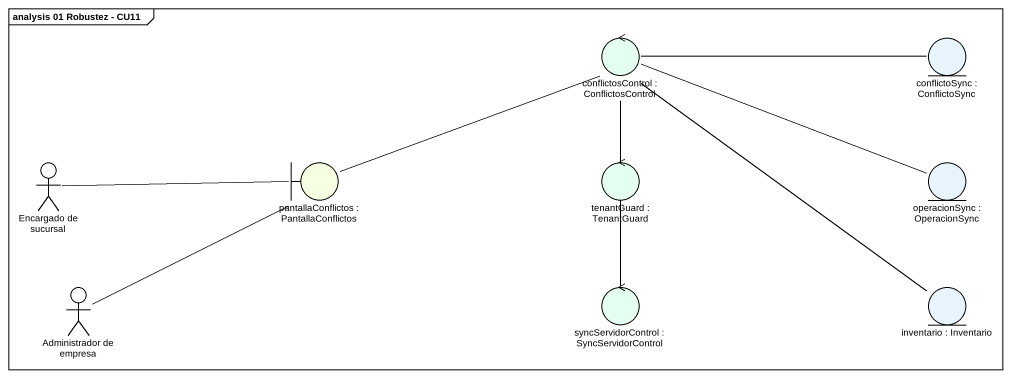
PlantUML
@startuml
mainframe analysis 01 Robustez - CU11
control "conflictosControl : ConflictosControl" as conflictosControl #E4FFF0
entity "conflictoSync : ConflictoSync" as conflictoSync #E8F4FB
actor "Encargado de sucursal" as Encargado_de_sucursal
boundary "pantallaConflictos : PantallaConflictos" as pantallaConflictos #F5FFE1
control "tenantGuard : TenantGuard" as tenantGuard #E4FFF0
entity "operacionSync : OperacionSync" as operacionSync #E8F4FB
actor "Administrador de empresa" as Administrador_de_empresa
control "syncServidorControl : SyncServidorControl" as syncServidorControl #E4FFF0
entity "inventario : Inventario" as inventario #E8F4FB
conflictosControl -right- conflictoSync
conflictosControl -left- pantallaConflictos
conflictosControl -- tenantGuard
conflictosControl -right- operacionSync
conflictosControl -- syncServidorControl
conflictosControl -- inventario
Encargado_de_sucursal -right- pantallaConflictos
pantallaConflictos -right- conflictosControl
Administrador_de_empresa -right- pantallaConflictos
@enduml
